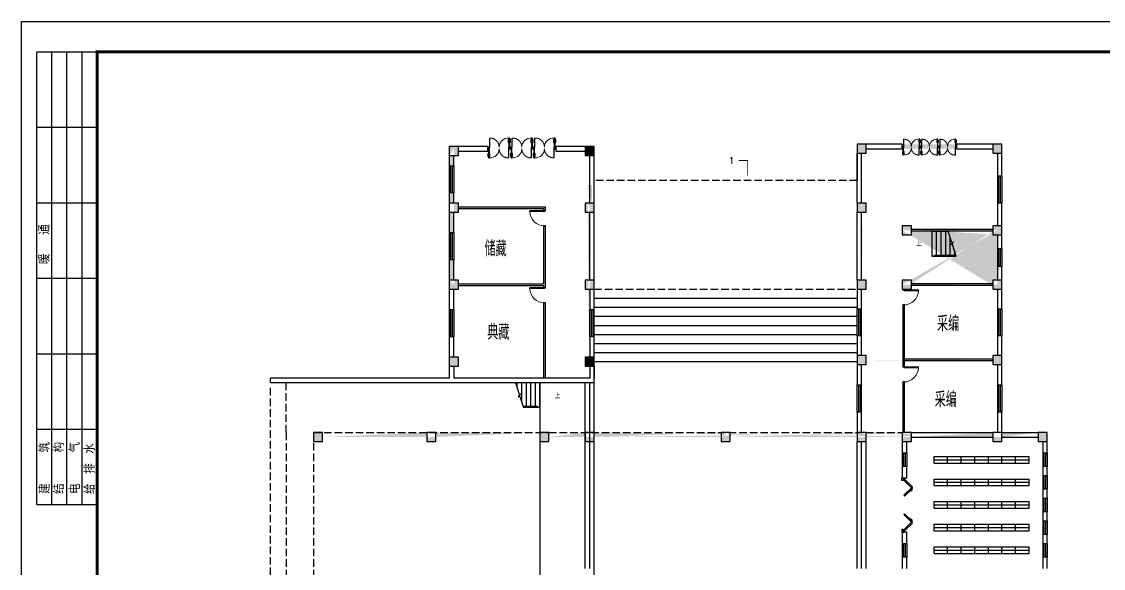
# Model space of a CAD drawing. Extents: x 368934 to 515747, y 80531 to 178176.
# Drawn here: x 368934 to 404755, y 160065 to 178176 of the extents above; entities that cross this region are included whole.
import ezdxf

# ---------------------------------------------------------------- set-up
doc = ezdxf.new("R2010")
doc.units = 0
doc.header["$LTSCALE"] = 1000
doc.header["$MEASUREMENT"] = 0
doc.linetypes.add('DASH', pattern=[0.35, 0.25, -0.1])
doc.linetypes.add('DASHED2', pattern=[0.375, 0.25, -0.125])
doc.layers.get('0').update_dxf_attribs({"linetype": 'CONTINUOUS'})
for name, color, linetype in [('COLUMN', 9, 'CONTINUOUS'), ('PUB_DIM', 3, 'CONTINUOUS'), ('PUB_TEXT', 253, 'CONTINUOUS'), ('PUB_TITLE', 4, 'CONTINUOUS'), ('STAIR', 2, 'CONTINUOUS'), ('WALL', 254, 'CONTINUOUS'), ('WINDOW', 4, 'CONTINUOUS')]:
    doc.layers.add(name, color=color, linetype=linetype)
doc.styles.add('_TCH_DIM', font='SIMPLEX', dxfattribs={"height": 3.5, "bigfont": 'GBCBIG'})
doc.styles.add('_TCH_LABEL', font='COMPLEX', dxfattribs={"bigfont": 'GBCBIG'})
doc.styles.add('HZ', font='txt', dxfattribs={"bigfont": 'hztxt'})
doc.styles.get("Standard").update_dxf_attribs({"font": 'GBENOR', "bigfont": 'GBCBIG'})

# ---------------------------------------------------------------- blocks, each defined once
blk = doc.blocks.new('$DorLib2D$00000034')
for p, q in [((-0.5, -0.048), (-0.5, 0)), ((-0.335, 0.143), (-0.475, 0)), ((-0.458, -0.016), (-0.475, 0)), ((-0.318, 0.126), (-0.458, -0.016)), ((-0.335, 0.143), (-0.318, 0.126)), ((-0.302, 0.143), (-0.318, 0.126)), ((-0.318, 0.126), (-0.178, -0.016)), ((-0.302, 0.143), (-0.161, 0)), ((-0.178, -0.016), (-0.161, 0)), ((0.302, 0.143), (0.161, 0)), ((0.178, -0.016), (0.161, 0)), ((0.318, 0.126), (0.178, -0.016)), ((0.302, 0.143), (0.318, 0.126)), ((0.335, 0.143), (0.318, 0.126)), ((0.318, 0.126), (0.458, -0.016)), ((0.335, 0.143), (0.475, 0)), ((0.458, -0.016), (0.475, 0)), ((0.5, -0.048), (0.5, 0))]:
    blk.add_line(p, q)
for points in [[(-0.5, 0), (-0.475, 0), (-0.475, -0.023), (-0.45, -0.023), (-0.45, -0.048), (-0.5, -0.048)], [(-0.29, 0.131), (-0.28, 0.14), (-0.255, 0.114), (-0.264, 0.105)], [(-0.287, 0.127), (-0.28, 0.134), (-0.262, 0.114), (-0.268, 0.108)], [(0.29, 0.131), (0.28, 0.14), (0.255, 0.114), (0.264, 0.105)], [(0.287, 0.127), (0.28, 0.134), (0.262, 0.114), (0.268, 0.108)], [(0.5, 0), (0.475, 0), (0.475, -0.023), (0.45, -0.023), (0.45, -0.048), (0.5, -0.048)]]:
    blk.add_lwpolyline(points)
blk = doc.blocks.new('$TCHSYS$WIN2D')
for p, q in [((-0.5, 0.5), (0.5, 0.5)), ((0.5, 0.167), (-0.5, 0.167)), ((0.5, -0.167), (-0.5, -0.167)), ((-0.5, -0.5), (0.5, -0.5))]:
    blk.add_line(p, q)
blk = doc.blocks.new('_LABEL1')
for p, q in [((-150, 20), (-75, 20)), ((-150, 20), (-150, 0)), ((-125, 20), (-125, 0)), ((-100, 20), (-100, 0)), ((-75, 20), (-75, 0)), ((-75, 20), (-75, 0)), ((-75, 20), (0, 20)), ((-50, 20), (-50, 0)), ((-25, 20), (-25, 0)), ((0, 20), (0, 0)), ((-150, 15), (-75, 15)), ((-75, 15), (0, 15)), ((-150, 10), (-75, 10)), ((-75, 10), (0, 10)), ((-150, 5), (-75, 5)), ((-75, 5), (0, 5)), ((-150, 0), (-75, 0)), ((-75, 0), (0, 0))]:
    blk.add_line(p, q)
at = {"style": 'HZ'}
for s, p in [('建   筑', (-146.45, 15.65)), ('暖  通', (-70.35, 15.73)), ('结   构', (-146.45, 10.91)), ('电   气', (-146.45, 5.65)), ('给 排 水', (-146.45, 0.73))]:
    blk.add_text(s, height=3.509, dxfattribs=at).set_placement(p)
blk = doc.blocks.new('$DorLib2D$00000013')
at = {"linetype": 'DASHED2'}
for p, q in [((-0.433, 0.397), (-0.433, -0.003)), ((0.433, -0.469), (0.433, -0.069))]:
    blk.add_line(p, q, dxfattribs=at)
at = {"lineweight": 13}
for p, q in [((0.405, 0.344), (0.405, 0.216)), ((0.495, 0.344), (0.495, 0.216)), ((-0.495, -0.408), (-0.495, -0.28)), ((-0.405, -0.408), (-0.405, -0.28))]:
    blk.add_line(p, q, dxfattribs=at)
for p, q in [((0.405, 0.344), (0.433, 0.344)), ((0.405, 0.216), (0.433, 0.216)), ((0.433, 0.397), (0.433, -0.003)), ((0.467, 0.397), (0.433, 0.397)), ((0.467, -0.003), (0.467, 0.397)), ((0.495, 0.344), (0.467, 0.344)), ((0.495, 0.216), (0.467, 0.216)), ((-0.5, -0.003), (-0.467, -0.003)), ((-0.433, -0.003), (-0.5, -0.003)), ((-0.5, -0.003), (-0.5, -0.069)), ((-0.5, -0.003), (-0.5, -0.003)), ((-0.433, -0.069), (-0.5, -0.069)), ((-0.5, -0.069), (-0.5, -0.069)), ((-0.5, -0.069), (-0.467, -0.069)), ((-0.495, -0.28), (-0.467, -0.28)), ((-0.495, -0.408), (-0.467, -0.408)), ((-0.433, -0.003), (-0.467, -0.003)), ((-0.467, -0.069), (-0.467, -0.469)), ((-0.433, -0.069), (-0.467, -0.069)), ((-0.467, -0.469), (-0.433, -0.469)), ((-0.433, -0.003), (-0.433, -0.069)), ((-0.433, -0.469), (-0.433, -0.069)), ((-0.405, -0.28), (-0.433, -0.28)), ((-0.405, -0.408), (-0.433, -0.408)), ((0.433, -0.003), (0.433, -0.069)), ((0.433, -0.003), (0.467, -0.003)), ((0.433, -0.003), (0.5, -0.003)), ((0.433, -0.069), (0.467, -0.069)), ((0.5, -0.069), (0.467, -0.069)), ((0.5, -0.003), (0.5, -0.069)), ((0.5, -0.003), (0.5, -0.003)), ((0.5, -0.069), (0.5, -0.069))]:
    blk.add_line(p, q)
at = {"linetype": 'DASHED2', "lineweight": 13}
for centre, start, end in [((-0.4, -0.001), 359.8007, 94.7805), ((0.4, -0.071), 179.8007, 274.7805)]:
    blk.add_arc(centre, 0.4, start, end, dxfattribs=at)
at = {"lineweight": 13}
for centre, start, end in [((0.4, -0.001), 85.2195, 180.1993), ((-0.4, -0.071), 265.2195, 0.1993)]:
    blk.add_arc(centre, 0.4, start, end, dxfattribs=at)
blk = doc.blocks.new('$DorLib2D$00000001')
for p, q in [((0.45, 0.975), (0.5, 0.975)), ((0.45, 0), (0.45, 0.975)), ((0.5, 0), (0.5, 0.975)), ((0.5, 0), (0.45, 0))]:
    blk.add_line(p, q)
at = {"lineweight": 13}
blk.add_arc((0.475, 0), 0.975, 91.46928, 180, dxfattribs=at)

msp = doc.modelspace()

# ---------------------------------------------------------------- hatches: boundary and pattern name
at = {"layer": 'WALL'}
h = msp.add_hatch(color=256, dxfattribs=at)
h.paths.add_polyline_path([(396597, 173815), (396897, 173815), (396897, 174115), (396597, 174115)])
h.paths.add_polyline_path([(401097, 173815), (401397, 173815), (401397, 174115), (401097, 174115)])
edge = h.paths.add_edge_path()
edge.add_line((396897, 173965), (398097, 173965))
edge.add_line((398097, 173965), (398097, 174115))
edge.add_line((398097, 174115), (396897, 174115))
edge.add_line((401097, 174115), (399894, 174115))
edge.add_line((399894, 174115), (399894, 173965))
edge.add_line((399894, 173965), (401097, 173965))
edge.add_line((396747, 173965), (401247, 173965))
h = msp.add_hatch(color=256, dxfattribs=at)
h.paths.add_polyline_path([(383397, 173740), (383397, 174040), (383097, 174040), (383097, 173740)])
h.paths.add_polyline_path([(383097, 171865), (383397, 171865), (383397, 172165), (383097, 172165)])
h.paths.add_polyline_path([(383097, 169315), (383397, 169315), (383397, 169615), (383097, 169615)])
h.paths.add_polyline_path([(383097, 166765), (383397, 166765), (383397, 167065), (383097, 167065)])
edge = h.paths.add_edge_path()
edge.add_line((383097, 171865), (383097, 171190))
edge.add_line((383097, 171190), (383247, 171190))
edge.add_line((383247, 171190), (383247, 171865))
edge.add_line((383247, 169615), (383247, 170290))
edge.add_line((383247, 170290), (383097, 170290))
edge.add_line((383097, 170290), (383097, 169615))
edge.add_line((383247, 169465), (383247, 173965))
edge.add_line((383097, 173740), (383097, 173402))
edge.add_line((383097, 173402), (383247, 173402))
edge.add_line((383247, 173402), (383247, 173740))
edge.add_line((383247, 172165), (383247, 172502))
edge.add_line((383247, 172502), (383097, 172502))
edge.add_line((383097, 172502), (383097, 172165))
edge.add_line((383097, 169315), (383097, 168640))
edge.add_line((383097, 168640), (383247, 168640))
edge.add_line((383247, 168640), (383247, 169315))
edge.add_line((383247, 167065), (383247, 167740))
edge.add_line((383247, 167740), (383097, 167740))
edge.add_line((383097, 167740), (383097, 167065))
for points in [[(387597, 173740), (387897, 173740), (387897, 174040), (387597, 174040)], [(387597, 166765), (387897, 166765), (387897, 167065), (387597, 167065)]]:
    msp.add_hatch(color=256, dxfattribs=at).paths.add_polyline_path(points)
h = msp.add_hatch(color=256, dxfattribs=at)
h.paths.add_polyline_path([(387597, 171865), (387897, 171865), (387897, 172165), (387597, 172165)])
h.paths.add_polyline_path([(387597, 169315), (387897, 169315), (387897, 169615), (387597, 169615)])
edge = h.paths.add_edge_path()
edge.add_line((387822, 172765), (387822, 172165))
edge.add_line((387672, 172765), (387672, 172165))
edge.add_line((387822, 172765), (387672, 172765))
edge.add_line((387747, 164415), (387747, 172015))
h = msp.add_hatch(color=256, dxfattribs=at)
h.paths.add_polyline_path([(396597, 171865), (396897, 171865), (396897, 172165), (396597, 172165)])
h.paths.add_polyline_path([(396597, 169315), (396897, 169315), (396897, 169615), (396597, 169615)])
edge = h.paths.add_edge_path()
edge.add_line((396717, 170245), (396717, 171865))
edge.add_line((396777, 170185), (396777, 171865))
edge.add_line((396747, 170165), (396747, 172765))
h = msp.add_hatch(color=256, dxfattribs=at)
h.paths.add_polyline_path([(398097, 169315), (398397, 169315), (398397, 169615), (398097, 169615)])
h.paths.add_polyline_path([(401097, 171115), (401397, 171115), (401397, 171415), (401097, 171415)])
h.paths.add_polyline_path([(401097, 169315), (401397, 169315), (401397, 169615), (401097, 169615)])
h.paths.add_polyline_path([(398097, 171115), (398397, 171115), (398397, 171415), (398097, 171415)])
edge = h.paths.add_edge_path()
edge.add_line((401097, 169435), (398397, 169435))
edge.add_line((401097, 169495), (398397, 169495))
edge.add_line((401097, 171235), (398397, 171235))
edge.add_line((401097, 171295), (398397, 171295))
edge.add_line((401247, 171115), (401247, 170665))
edge.add_line((401247, 170665), (401397, 170665))
edge.add_line((401397, 170665), (401397, 171115))
edge.add_line((401397, 169615), (401397, 170065))
edge.add_line((401397, 170065), (401247, 170065))
edge.add_line((401247, 170065), (401247, 169615))
edge.add_line((401247, 169465), (398097, 169465))
edge.add_line((401247, 171265), (398097, 171265))
h = msp.add_hatch(color=256, dxfattribs=at)
h.paths.add_polyline_path([(396597, 166815), (396897, 166815), (396897, 167115), (396597, 167115)])
h.paths.add_polyline_path([(401097, 166815), (401397, 166815), (401397, 167115), (401097, 167115)])
edge = h.paths.add_edge_path()
edge.add_line((398247, 166995), (401097, 166995))
edge.add_line((398247, 166935), (401097, 166935))
edge.add_line((398247, 166995), (398247, 166935))
edge.add_line((401247, 166965), (396747, 166965))
h = msp.add_hatch(color=256, dxfattribs=at)
h.paths.add_polyline_path([(398097, 164265), (398397, 164265), (398397, 164565), (398097, 164565)])
h.paths.add_polyline_path([(402597, 164265), (402897, 164265), (402897, 164565), (402597, 164565)])
h.paths.add_polyline_path([(401097, 164265), (401397, 164265), (401397, 164565), (401097, 164565)])
h.paths.add_polyline_path([(396597, 164265), (396897, 164265), (396897, 164565), (396597, 164565)])
h.paths.add_polyline_path([(387597, 164265), (387897, 164265), (387897, 164565), (387597, 164565)])
h.paths.add_polyline_path([(392097, 164265), (392397, 164265), (392397, 164565), (392097, 164565)])
h.paths.add_polyline_path([(386097, 164265), (386397, 164265), (386397, 164565), (386097, 164565)])
h.paths.add_polyline_path([(382347, 164265), (382647, 164265), (382647, 164565), (382347, 164565)])
h.paths.add_polyline_path([(378597, 164265), (378897, 164265), (378897, 164565), (378597, 164565)])
edge = h.paths.add_edge_path()
edge.add_line((387897, 164565), (392097, 164565))
edge.add_line((387897, 164415), (392097, 164415))
edge.add_line((392397, 164565), (396597, 164565))
edge.add_line((392397, 164415), (396597, 164415))
edge.add_line((382347, 164415), (378897, 164415))
edge.add_line((382347, 164565), (378897, 164565))
edge.add_line((386397, 164565), (387597, 164565))
edge.add_line((386397, 164415), (387597, 164415))
edge.add_line((401397, 164565), (402597, 164565))
edge.add_line((401397, 164415), (402597, 164415))
edge.add_line((386097, 164415), (382647, 164415))
edge.add_line((386097, 164565), (382647, 164565))
edge.add_line((398397, 164565), (401097, 164565))
edge.add_line((398397, 164415), (401097, 164415))
edge.add_line((386247, 164415), (401247, 164415))
edge.add_line((402747, 164415), (399747, 164415))

# ---------------------------------------------------------------- linework, layer by layer
at = {"linetype": 'DASH'}
msp.add_line((377697, 164565), (377697, 166215), dxfattribs=at)
for p, q in [((387597, 164565), (387597, 166215)), ((387747, 164565), (387747, 166215)), ((387897, 164565), (387897, 166215))]:
    msp.add_line(p, q)
at = {"layer": 'COLUMN'}
for p, q in [((396597, 174115), (396597, 173815)), ((396897, 174115), (396597, 174115)), ((396897, 173815), (396897, 174115)), ((401097, 174115), (401097, 173815)), ((401397, 174115), (401097, 174115)), ((401397, 173815), (401397, 174115)), ((383097, 174040), (383097, 173740)), ((383397, 174040), (383097, 174040)), ((383097, 173740), (383397, 173740)), ((383397, 173740), (383397, 174040)), ((387597, 174040), (387597, 173740)), ((387897, 174040), (387597, 174040)), ((387597, 173740), (387897, 173740)), ((387897, 173740), (387897, 174040)), ((396597, 173815), (396897, 173815)), ((401097, 173815), (401397, 173815)), ((383097, 172165), (383097, 171865)), ((383397, 172165), (383097, 172165)), ((383397, 171865), (383397, 172165)), ((387597, 172165), (387597, 171865)), ((387897, 172165), (387597, 172165)), ((387897, 171865), (387897, 172165)), ((396597, 172165), (396597, 171865)), ((396897, 172165), (396597, 172165)), ((396897, 171865), (396897, 172165)), ((383097, 171865), (383397, 171865)), ((387597, 171865), (387897, 171865)), ((396597, 171865), (396897, 171865)), ((398097, 171415), (398097, 171115)), ((398397, 171415), (398097, 171415)), ((398397, 171115), (398397, 171415)), ((401097, 171415), (401097, 171115)), ((401397, 171415), (401097, 171415)), ((401397, 171115), (401397, 171415)), ((398097, 171115), (398397, 171115)), ((401097, 171115), (401397, 171115)), ((383097, 169615), (383097, 169315)), ((383397, 169615), (383097, 169615)), ((383397, 169315), (383397, 169615)), ((387597, 169615), (387597, 169315)), ((387897, 169615), (387597, 169615)), ((387897, 169315), (387897, 169615)), ((396597, 169615), (396597, 169315)), ((396897, 169615), (396597, 169615)), ((396897, 169315), (396897, 169615)), ((398097, 169615), (398097, 169315)), ((398397, 169615), (398097, 169615)), ((398397, 169315), (398397, 169615)), ((401097, 169615), (401097, 169315)), ((401397, 169615), (401097, 169615)), ((401397, 169315), (401397, 169615)), ((383097, 169315), (383397, 169315)), ((387597, 169315), (387897, 169315)), ((396597, 169315), (396897, 169315)), ((398097, 169315), (398397, 169315)), ((401097, 169315), (401397, 169315)), ((383097, 167065), (383097, 166765)), ((383397, 167065), (383097, 167065)), ((383397, 166765), (383397, 167065)), ((387597, 167065), (387597, 166765)), ((387897, 167065), (387597, 167065)), ((387897, 166765), (387897, 167065)), ((396597, 167115), (396597, 166815)), ((396897, 167115), (396597, 167115)), ((396897, 166815), (396897, 167115)), ((401097, 167115), (401097, 166815)), ((401397, 167115), (401097, 167115)), ((401397, 166815), (401397, 167115)), ((383097, 166765), (383397, 166765)), ((387597, 166765), (387897, 166765)), ((396597, 166815), (396897, 166815)), ((401097, 166815), (401397, 166815)), ((378597, 164565), (378597, 164265)), ((378897, 164565), (378597, 164565)), ((378897, 164265), (378897, 164565)), ((382347, 164565), (382347, 164265)), ((382647, 164565), (382347, 164565)), ((382647, 164265), (382647, 164565)), ((386097, 164565), (386097, 164265)), ((386397, 164565), (386097, 164565)), ((386397, 164265), (386397, 164565)), ((387597, 164565), (387597, 164265)), ((387897, 164565), (387597, 164565)), ((387897, 164265), (387897, 164565)), ((392097, 164565), (392097, 164265)), ((392397, 164565), (392097, 164565)), ((392397, 164265), (392397, 164565)), ((396597, 164565), (396597, 164265)), ((396897, 164565), (396597, 164565)), ((396897, 164265), (396897, 164565)), ((398097, 164565), (398097, 164265)), ((398397, 164565), (398097, 164565)), ((398397, 164265), (398397, 164565)), ((401097, 164565), (401097, 164265)), ((401397, 164565), (401097, 164565)), ((401397, 164265), (401397, 164565)), ((402597, 164565), (402597, 164265)), ((402897, 164565), (402597, 164565)), ((402897, 164265), (402897, 164565)), ((378597, 164265), (378897, 164265)), ((382347, 164265), (382647, 164265)), ((386097, 164265), (386397, 164265)), ((387597, 164265), (387897, 164265)), ((392097, 164265), (392397, 164265)), ((396597, 164265), (396897, 164265)), ((398097, 164265), (398397, 164265)), ((401097, 164265), (401397, 164265)), ((402597, 164265), (402897, 164265))]:
    msp.add_line(p, q, dxfattribs=at)
at = {"layer": 'PUB_DIM', "const_width": 25}
msp.add_lwpolyline([(392976, 173076), (392976, 173576), (392676, 173576)], dxfattribs=at)
at = {"layer": 'PUB_DIM'}
for points in [[(398758, 170823, 0, 0, 0), (399595, 170823, 40, 0, 0), (399745, 170823, 0, 0, 0)], [(386517, 165779, 0, 0, 0), (385600, 165779, 40, 0, 0), (385450, 165779, 0, 0, 0)]]:
    msp.add_lwpolyline(points, format="xyseb", dxfattribs=at)
at = {"layer": 'PUB_TITLE'}
msp.add_lwpolyline([(368934, 130176), (368934, 178176), (440934, 178176), (440934, 130176)], close=True, dxfattribs=at)
at = {"layer": 'PUB_TITLE', "const_width": 100}
msp.add_lwpolyline([(371434, 131176), (439934, 131176), (439934, 177176), (371434, 177176)], close=True, dxfattribs=at)
at = {"layer": 'STAIR'}
for p, q in [((399072, 171235), (399072, 170410)), ((399072, 171235), (399612, 171235)), ((399222, 171235), (399222, 170440)), ((399372, 171235), (399372, 170440)), ((399522, 171235), (399522, 170440)), ((399733, 170865), (399612, 171235)), ((399672, 171051), (399672, 170440)), ((399691, 170785), (399797, 170868)), ((399797, 170868), (399733, 170865)), ((399758, 170789), (399691, 170785)), ((399882, 170410), (399758, 170789)), ((399822, 170593), (399822, 170440)), ((399072, 170410), (399147, 170410)), ((399147, 170440), (399147, 170410)), ((399147, 170440), (399873, 170440)), ((399147, 170410), (399882, 170410)), ((399147, 170410), (399882, 170410)), ((385287, 166215), (385411, 165835)), ((386097, 166215), (385287, 166215)), ((385347, 166031), (385347, 166215)), ((385497, 165573), (385497, 166215)), ((385647, 165422), (385647, 166215)), ((385797, 165422), (385797, 166215)), ((385947, 165422), (385947, 166215)), ((386097, 165390), (386097, 166215)), ((385479, 165839), (385373, 165756)), ((385373, 165756), (385436, 165760)), ((385411, 165835), (385479, 165839)), ((385436, 165760), (385557, 165390)), ((386022, 165422), (385547, 165422)), ((386022, 165392), (385557, 165392)), ((386097, 165390), (385557, 165390)), ((385647, 165390), (385647, 165392)), ((385797, 165390), (385797, 165392)), ((385947, 165390), (385947, 165392)), ((386022, 165392), (386022, 165422))]:
    msp.add_line(p, q, dxfattribs=at)
at = {"layer": 'WALL'}
for p, q in [((396597, 174115), (396597, 172915)), ((398097, 174115), (396897, 174115)), ((398097, 173965), (398097, 174115)), ((399894, 174115), (399894, 173965)), ((401097, 174115), (399894, 174115)), ((383097, 173740), (383097, 173402)), ((383247, 173402), (383247, 173740)), ((384372, 174040), (383397, 174040)), ((383397, 173890), (384372, 173890)), ((384372, 173890), (384372, 174040)), ((386622, 174040), (386622, 173890)), ((387597, 174040), (386622, 174040)), ((386622, 173890), (387597, 173890)), ((387747, 172165), (387747, 173740)), ((387897, 172165), (387897, 173740)), ((396597, 172165), (396597, 173815)), ((396747, 172165), (396747, 173815)), ((396897, 173965), (398097, 173965)), ((399894, 173965), (401097, 173965)), ((401247, 173815), (401247, 173065)), ((401397, 173065), (401397, 173815)), ((383097, 173402), (383247, 173402)), ((401247, 173065), (401397, 173065)), ((383097, 172502), (383097, 172165)), ((383247, 172502), (383097, 172502)), ((383247, 172165), (383247, 172502)), ((383397, 172045), (386277, 172045)), ((383397, 171985), (386217, 171985)), ((386217, 171985), (386217, 171910)), ((386277, 171910), (386277, 172045)), ((401247, 172165), (401247, 171415)), ((401397, 172165), (401247, 172165)), ((401397, 171415), (401397, 172165)), ((383097, 171865), (383097, 171190)), ((383247, 171190), (383247, 171865)), ((386217, 171910), (386277, 171910)), ((387747, 169615), (387747, 171865)), ((387897, 169615), (387897, 171865)), ((396597, 169615), (396597, 171865)), ((396747, 169615), (396747, 171865)), ((386217, 171410), (386217, 169495)), ((386277, 171410), (386217, 171410)), ((386277, 169465), (386277, 171410)), ((401097, 171295), (398397, 171295)), ((401097, 171235), (398397, 171235)), ((383097, 171190), (383247, 171190)), ((401247, 171115), (401247, 170665)), ((401397, 170665), (401397, 171115)), ((401247, 170665), (401397, 170665)), ((383097, 170290), (383097, 169615)), ((383247, 170290), (383097, 170290)), ((383247, 169615), (383247, 170290)), ((401247, 170065), (401247, 169615)), ((401397, 170065), (401247, 170065)), ((401397, 169615), (401397, 170065)), ((383397, 169495), (386217, 169495)), ((383397, 169435), (386217, 169435)), ((386217, 169435), (386217, 169360)), ((386277, 169360), (386277, 169465)), ((401097, 169495), (398397, 169495)), ((401097, 169435), (398397, 169435)), ((383097, 169315), (383097, 168640)), ((383247, 168640), (383247, 169315)), ((386217, 169360), (386277, 169360)), ((387747, 169315), (387747, 168640)), ((387897, 168640), (387897, 169315)), ((387897, 166215), (387897, 169315)), ((396597, 169315), (396597, 168665)), ((396747, 168665), (396747, 169315)), ((398112, 169315), (398112, 169290)), ((398112, 169290), (398172, 169290)), ((398172, 169290), (398172, 169315)), ((401247, 169315), (401247, 168665)), ((401397, 168665), (401397, 169315)), ((386217, 168860), (386217, 166365)), ((386277, 168860), (386217, 168860)), ((386277, 166365), (386277, 168860)), ((387897, 169015), (396597, 169015)), ((387897, 168715), (396597, 168715)), ((398112, 168790), (398112, 166965)), ((398172, 168790), (398112, 168790)), ((398172, 166965), (398172, 168790)), ((383097, 168640), (383247, 168640)), ((387747, 168640), (387897, 168640)), ((387897, 168415), (396597, 168415)), ((396597, 168665), (396747, 168665)), ((401247, 168665), (401397, 168665)), ((387897, 168115), (396597, 168115)), ((383097, 167740), (383097, 167065)), ((383247, 167740), (383097, 167740)), ((383247, 167065), (383247, 167740)), ((387747, 167740), (387747, 167065)), ((387897, 167740), (387747, 167740)), ((387897, 167815), (396597, 167815)), ((387897, 167065), (387897, 167740)), ((396597, 167765), (396597, 167115)), ((396747, 167765), (396597, 167765)), ((396747, 167115), (396747, 167765)), ((401247, 167765), (401247, 167115)), ((401397, 167765), (401247, 167765)), ((401397, 167115), (401397, 167765)), ((387897, 167515), (396597, 167515)), ((387897, 167215), (396597, 167215)), ((398112, 166965), (398112, 166740)), ((401097, 166995), (398172, 166995)), ((398172, 166740), (398172, 166965)), ((401097, 166935), (398172, 166935)), ((383097, 166765), (383097, 166365)), ((383247, 166765), (383247, 166365)), ((387747, 166765), (387747, 166365)), ((387897, 166915), (396597, 166915)), ((387897, 166765), (387897, 166365)), ((396597, 166815), (396597, 166140)), ((396747, 166140), (396747, 166815)), ((398112, 166740), (398172, 166740)), ((401247, 166815), (401247, 166140)), ((401397, 166140), (401397, 166815)), ((383097, 166365), (377172, 166365)), ((377172, 166215), (377172, 166365)), ((383247, 166215), (377172, 166215)), ((386247, 166365), (383247, 166365)), ((386247, 166215), (383247, 166215)), ((386097, 166215), (386097, 146265)), ((387747, 166365), (386247, 166365)), ((387822, 166215), (386247, 166215)), ((387897, 166215), (387822, 166215)), ((387897, 166215), (387897, 166365)), ((387897, 166365), (387897, 166365)), ((398112, 166240), (398112, 164565)), ((398172, 166240), (398112, 166240)), ((398172, 164565), (398172, 166240)), ((396597, 166140), (396747, 166140)), ((401247, 166140), (401397, 166140)), ((396597, 165240), (396597, 164565)), ((396747, 165240), (396597, 165240)), ((396747, 164565), (396747, 165240)), ((401247, 165240), (401247, 164565)), ((401397, 165240), (401247, 165240)), ((401397, 164565), (401397, 165240)), ((387597, 160065), (387597, 164565)), ((387747, 160065), (387747, 164565)), ((387897, 159765), (387897, 164565)), ((398397, 164565), (401097, 164565)), ((398397, 164415), (401097, 164415)), ((401397, 164565), (402597, 164565)), ((401397, 164415), (402597, 164415)), ((396597, 160065), (396597, 164265)), ((396747, 160065), (396747, 164265)), ((396897, 160065), (396897, 164265)), ((398097, 164265), (398097, 163890)), ((398247, 163890), (398247, 164265)), ((402747, 164265), (402747, 163890)), ((402897, 163890), (402897, 164265)), ((398097, 163890), (398247, 163890)), ((399147, 163775), (402297, 163775)), ((399147, 163555), (399147, 163775)), ((399597, 163555), (399597, 163775)), ((400047, 163555), (400047, 163775)), ((400497, 163555), (400497, 163775)), ((400947, 163555), (400947, 163775)), ((401397, 163555), (401397, 163775)), ((401847, 163555), (401847, 163775)), ((402297, 163555), (402297, 163775)), ((402747, 163890), (402897, 163890)), ((398247, 163440), (398097, 163440)), ((398097, 163440), (398097, 163065)), ((398247, 163065), (398247, 163440)), ((399147, 163665), (402297, 163665)), ((399147, 163555), (402297, 163555)), ((402897, 163440), (402747, 163440)), ((402747, 163440), (402747, 163140)), ((402897, 163140), (402897, 163440)), ((398097, 163065), (398247, 163065)), ((399147, 162805), (399147, 163025)), ((399147, 163025), (402297, 163025)), ((399597, 162805), (399597, 163025)), ((400047, 162805), (400047, 163025)), ((400497, 162805), (400497, 163025)), ((400947, 162805), (400947, 163025)), ((401397, 162805), (401397, 163025)), ((401847, 162805), (401847, 163025)), ((402297, 162805), (402297, 163025)), ((402747, 163140), (402897, 163140)), ((399147, 162915), (402297, 162915)), ((399147, 162805), (402297, 162805)), ((402897, 162690), (402747, 162690)), ((402747, 162690), (402747, 162390)), ((402897, 162390), (402897, 162690)), ((399147, 162275), (402297, 162275)), ((399147, 162055), (399147, 162275)), ((399597, 162055), (399597, 162275)), ((400047, 162055), (400047, 162275)), ((400497, 162055), (400497, 162275)), ((400947, 162055), (400947, 162275)), ((401397, 162055), (401397, 162275)), ((401847, 162055), (401847, 162275)), ((402297, 162055), (402297, 162275)), ((402747, 162390), (402897, 162390)), ((399147, 162165), (402297, 162165)), ((399147, 162055), (402297, 162055)), ((402747, 161940), (402747, 161640)), ((402897, 161940), (402747, 161940)), ((402897, 161640), (402897, 161940)), ((402747, 161640), (402897, 161640)), ((398247, 161265), (398097, 161265)), ((398097, 161265), (398097, 160890)), ((398247, 160890), (398247, 161265)), ((399147, 161305), (399147, 161525)), ((399147, 161525), (402297, 161525)), ((399147, 161415), (402297, 161415)), ((399147, 161305), (402297, 161305)), ((399597, 161305), (399597, 161525)), ((400047, 161305), (400047, 161525)), ((400497, 161305), (400497, 161525)), ((400947, 161305), (400947, 161525)), ((401397, 161305), (401397, 161525)), ((401847, 161305), (401847, 161525)), ((402297, 161305), (402297, 161525)), ((398097, 160890), (398247, 160890)), ((402897, 161190), (402747, 161190)), ((402747, 161190), (402747, 160890)), ((402747, 160890), (402897, 160890)), ((402897, 160890), (402897, 161190)), ((399147, 160775), (402297, 160775)), ((399147, 160555), (399147, 160775)), ((399147, 160665), (402297, 160665)), ((399147, 160555), (402297, 160555)), ((399597, 160555), (399597, 160775)), ((400047, 160555), (400047, 160775)), ((400497, 160555), (400497, 160775)), ((400947, 160555), (400947, 160775)), ((401397, 160555), (401397, 160775)), ((401847, 160555), (401847, 160775)), ((402297, 160555), (402297, 160775)), ((398097, 160440), (398097, 160065)), ((398247, 160440), (398097, 160440)), ((398247, 160065), (398247, 160440)), ((402747, 160440), (402747, 160065)), ((402897, 160440), (402747, 160440)), ((402897, 160065), (402897, 160440))]:
    msp.add_line(p, q, dxfattribs=at)
at = {"layer": 'WALL', "linetype": 'DASH'}
for p, q in [((396597, 172915), (387897, 172915)), ((387897, 169315), (396597, 169315)), ((377172, 141990), (377172, 166140)), ((377697, 164565), (377697, 146415)), ((378597, 164565), (378597, 146415)), ((378597, 164565), (386397, 164565)), ((386397, 164565), (398097, 164565))]:
    msp.add_line(p, q, dxfattribs=at)

# ---------------------------------------------------------------- block references
at = {"layer": 'PUB_TITLE', "xscale": 100, "yscale": 100, "zscale": 100, "rotation": 90}
msp.add_blockref('_LABEL1', (371434, 177176), dxfattribs=at)
at = {"layer": 'WINDOW'}
for name, p, xscale, yscale, zscale, rotation in [('$DorLib2D$00000013', (384747, 173965), 750, 750, 750, 179.9999999999933), ('$DorLib2D$00000013', (385497, 173965), 750, 750, 750, 179.9999999999933), ('$DorLib2D$00000013', (386247, 173965), 750, 750, 750, 179.9999999999933), ('$TCHSYS$WIN2D', (383172, 172952), 900, 150, 900, 270), ('$TCHSYS$WIN2D', (401322, 172615), 900, 150, 900, 270), ('$DorLib2D$00000001', (386247, 171660), -500, -500, -500, 270), ('$TCHSYS$WIN2D', (383172, 170740), 900, 150, 900, 270), ('$TCHSYS$WIN2D', (401322, 170365), 600, -150, 600, 270), ('$DorLib2D$00000001', (386247, 169110), -500, -500, -500, 270), ('$DorLib2D$00000001', (398142, 169040), 500, -500, 500, 90), ('$TCHSYS$WIN2D', (383172, 168190), 900, 150, 900, 270), ('$TCHSYS$WIN2D', (387822, 168190), 900, 150, 900, 90), ('$TCHSYS$WIN2D', (396672, 168215), 900, 150, 900, 90), ('$TCHSYS$WIN2D', (401322, 168215), 900, 150, 900, 270), ('$DorLib2D$00000001', (398142, 166490), 500, -500, 500, 90), ('$TCHSYS$WIN2D', (396672, 165690), 900, 150, 900, 90), ('$TCHSYS$WIN2D', (401322, 165690), 900, 150, 900, 270), ('$TCHSYS$WIN2D', (398172, 163665), 450, 150, 450, 270), ('$TCHSYS$WIN2D', (402822, 163665), 450, 150, 450, 270), ('$DorLib2D$00000034', (398172, 162165), -1800, 1800, -1800, 270), ('$TCHSYS$WIN2D', (402822, 162915), 450, 150, 450, 270), ('$TCHSYS$WIN2D', (402822, 162165), 450, 150, 450, 270), ('$TCHSYS$WIN2D', (402822, 161415), 450, 150, 450, 270), ('$TCHSYS$WIN2D', (398172, 160665), 450, 150, 450, 270), ('$TCHSYS$WIN2D', (402822, 160665), 450, 150, 450, 270)]:
    msp.add_blockref(name, p, dxfattribs=dict(at, xscale=xscale, yscale=yscale, zscale=zscale, rotation=rotation))
at = {"layer": 'WINDOW', "xscale": 600, "yscale": 600, "zscale": 600}
for p in [(398397, 174040), (398997, 174040), (399594, 174040)]:
    msp.add_blockref('$DorLib2D$00000013', p, dxfattribs=at)

# ---------------------------------------------------------------- texts
at = {"layer": 'PUB_DIM', "style": '_TCH_LABEL', "width": 0.705882}
msp.add_text('1', height=212, dxfattribs=at).set_placement((392372, 173469))
at = {"layer": 'PUB_DIM', "style": '_TCH_DIM'}
for p in [(398564, 170735), (386592, 165692)]:
    msp.add_text('上', height=179, dxfattribs=at).set_placement(p)
at = {"layer": 'PUB_TEXT'}
for s, p in [('储藏', (384261, 170402)), ('采编', (399246, 167914)), ('典藏', (384353, 167641)), ('采编', (399169, 165403))]:
    msp.add_text(s, height=510.6, dxfattribs=at).set_placement(p)

doc.saveas('drawing.dxf')
